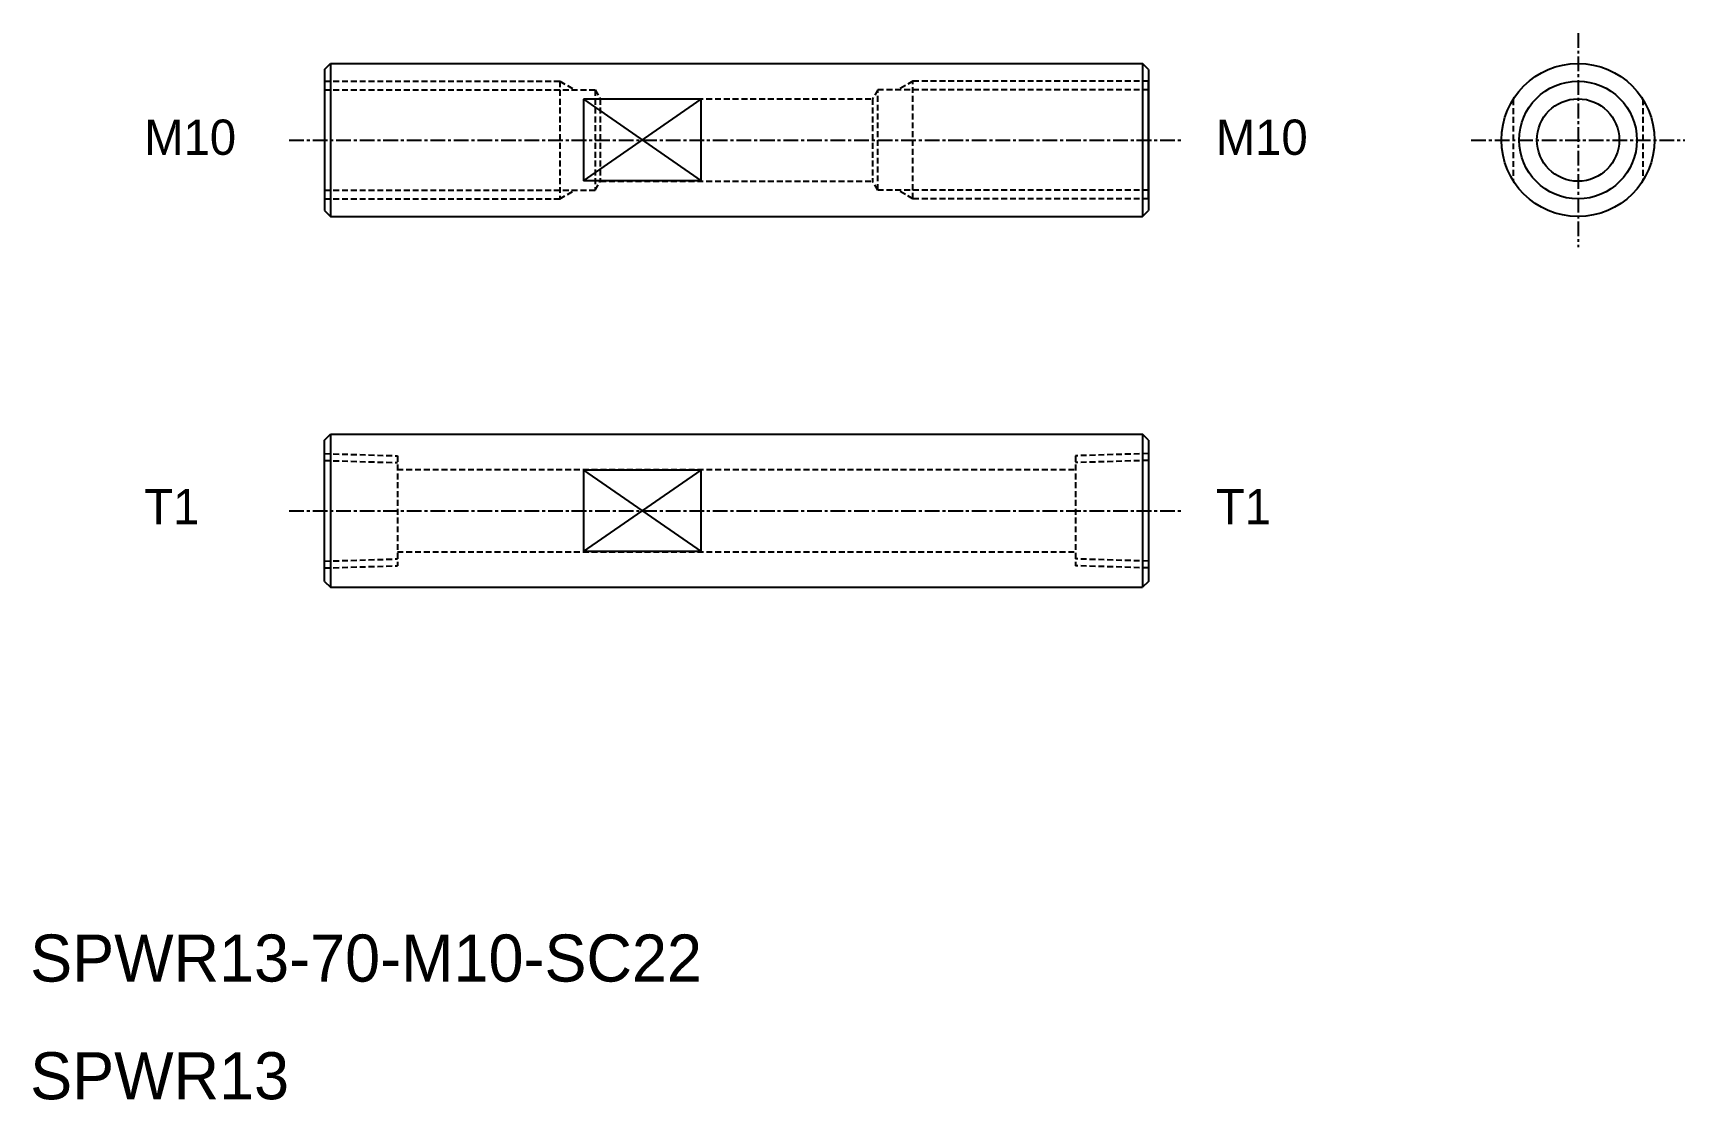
# Model space of a CAD drawing. Extents: x 10 to 151, y 10 to 101.
import ezdxf

# ---------------------------------------------------------------- set-up
doc = ezdxf.new("R2010")
doc.units = 0
doc.linetypes.add('CENTER', pattern=[2, 1.25, -0.25, 0.25, -0.25])
doc.linetypes.add('DASHED', pattern=[0.75, 0.5, -0.25])
doc.layers.get('0').update_dxf_attribs({"linetype": 'CONTINUOUS'})
doc.layers.add('CENTER', color=1, linetype='CENTER')

msp = doc.modelspace()

# ---------------------------------------------------------------- linework, layer by layer
at = {"color": 7, "linetype": 'CONTINUOUS'}
for p, q in [((35, 97.5), (35.5, 98)), ((35, 97.5), (35, 85.5)), ((35.5, 98), (104.5, 98)), ((35.5, 98), (35.5, 85)), ((47.75, 98), (47.75, 98)), ((60, 98), (60, 98)), ((104.5, 98), (104.5, 85)), ((105, 97.5), (104.5, 98)), ((105, 97.5), (105, 85.5)), ((35, 96.5), (35, 86.5)), ((105, 86.5), (105, 96.5)), ((67, 94.96), (57, 94.96)), ((57, 94.96), (57, 88.04)), ((67, 88.04), (67, 94.96)), ((67, 88.04), (57, 88.04)), ((35, 85.5), (35.5, 85)), ((35.5, 85), (104.5, 85)), ((104.5, 85), (105, 85.5)), ((35, 66), (35.5, 66.5)), ((35, 54), (35, 66)), ((35.5, 66.5), (104.5, 66.5)), ((35.5, 66.5), (35.5, 53.5)), ((104.5, 66.5), (104.5, 53.5)), ((105, 66), (104.5, 66.5)), ((105, 66), (105, 54)), ((67, 63.46), (57, 63.46)), ((57, 63.46), (57, 56.54)), ((67, 56.54), (67, 63.46)), ((67, 56.54), (57, 56.54)), ((35, 54), (35.5, 53.5)), ((35.5, 53.5), (104.5, 53.5)), ((105, 54), (104.5, 53.5))]:
    msp.add_line(p, q, dxfattribs=at)
at = {"color": 3, "linetype": 'DASHED'}
for p, q in [((35, 96.5), (55, 96.5)), ((35, 95.75), (58, 95.75)), ((55, 96.5), (55, 86.5)), ((55, 96.5), (56.3, 95.75)), ((58, 95.75), (58, 87.25)), ((58, 95.75), (58.43, 95)), ((82, 95.75), (81.57, 95)), ((105, 95.75), (82, 95.75)), ((82, 87.25), (82, 95.75)), ((85, 96.5), (83.7, 95.75)), ((105, 96.5), (85, 96.5)), ((85, 86.5), (85, 96.5)), ((58.43, 95), (81.57, 95)), ((58.43, 95), (58.43, 88)), ((81.57, 95), (81.57, 88)), ((136, 94.96), (136, 88.04)), ((147, 94.96), (147, 88.04)), ((35, 87.25), (58, 87.25)), ((55, 86.5), (56.3, 87.25)), ((58, 87.25), (58.43, 88)), ((58.43, 88), (81.57, 88)), ((82, 87.25), (81.57, 88)), ((105, 87.25), (82, 87.25)), ((85, 86.5), (83.7, 87.25)), ((35, 86.5), (55, 86.5)), ((105, 86.5), (85, 86.5)), ((35, 64.86), (41.2, 64.67)), ((41.2, 64.67), (41.2, 55.33)), ((105, 64.86), (98.8, 64.67)), ((98.8, 64.67), (98.8, 55.33)), ((35, 64.28), (41.2, 64.09)), ((41.2, 63.5), (98.8, 63.5)), ((105, 64.28), (98.8, 64.09)), ((41.2, 56.5), (98.8, 56.5)), ((35, 55.72), (41.2, 55.91)), ((35, 55.14), (41.2, 55.33)), ((105, 55.72), (98.8, 55.91)), ((105, 55.14), (98.8, 55.33))]:
    msp.add_line(p, q, dxfattribs=at)
at = {"color": 3, "linetype": 'CONTINUOUS'}
for p, q in [((57, 94.96), (67, 88.04)), ((57, 88.04), (67, 94.96)), ((57, 63.46), (67, 56.54)), ((57, 56.54), (67, 63.46))]:
    msp.add_line(p, q, dxfattribs=at)
at = {"color": 7, "linetype": 'CONTINUOUS'}
for radius in [6.5, 3.5]:
    msp.add_circle((141.5, 91.5), radius, dxfattribs=at)
at = {"color": 3}
msp.add_circle((141.5, 91.5), 5, dxfattribs=at)
at = {"layer": 'CENTER', "color": 1, "linetype": 'CENTER'}
for p, q in [((141.5, 100.59), (141.5, 82.41)), ((32, 91.5), (108, 91.5)), ((132.42, 91.5), (150.58, 91.5)), ((32, 60), (108, 60))]:
    msp.add_line(p, q, dxfattribs=at)

# ---------------------------------------------------------------- texts
at = {"color": 7, "linetype": 'CONTINUOUS'}
for s, height, p in [('M10', 3, (19.69, 90.24)), ('M10', 3, (110.73, 90.24)), ('T1', 3, (19.69, 58.85)), ('T1', 3, (110.73, 58.85)), ('SPWR13-70-M10-SC22', 4, (10, 20)), ('SPWR13', 4, (10, 10))]:
    msp.add_text(s, height=height, dxfattribs=at).set_placement(p)

doc.saveas('drawing.dxf')
